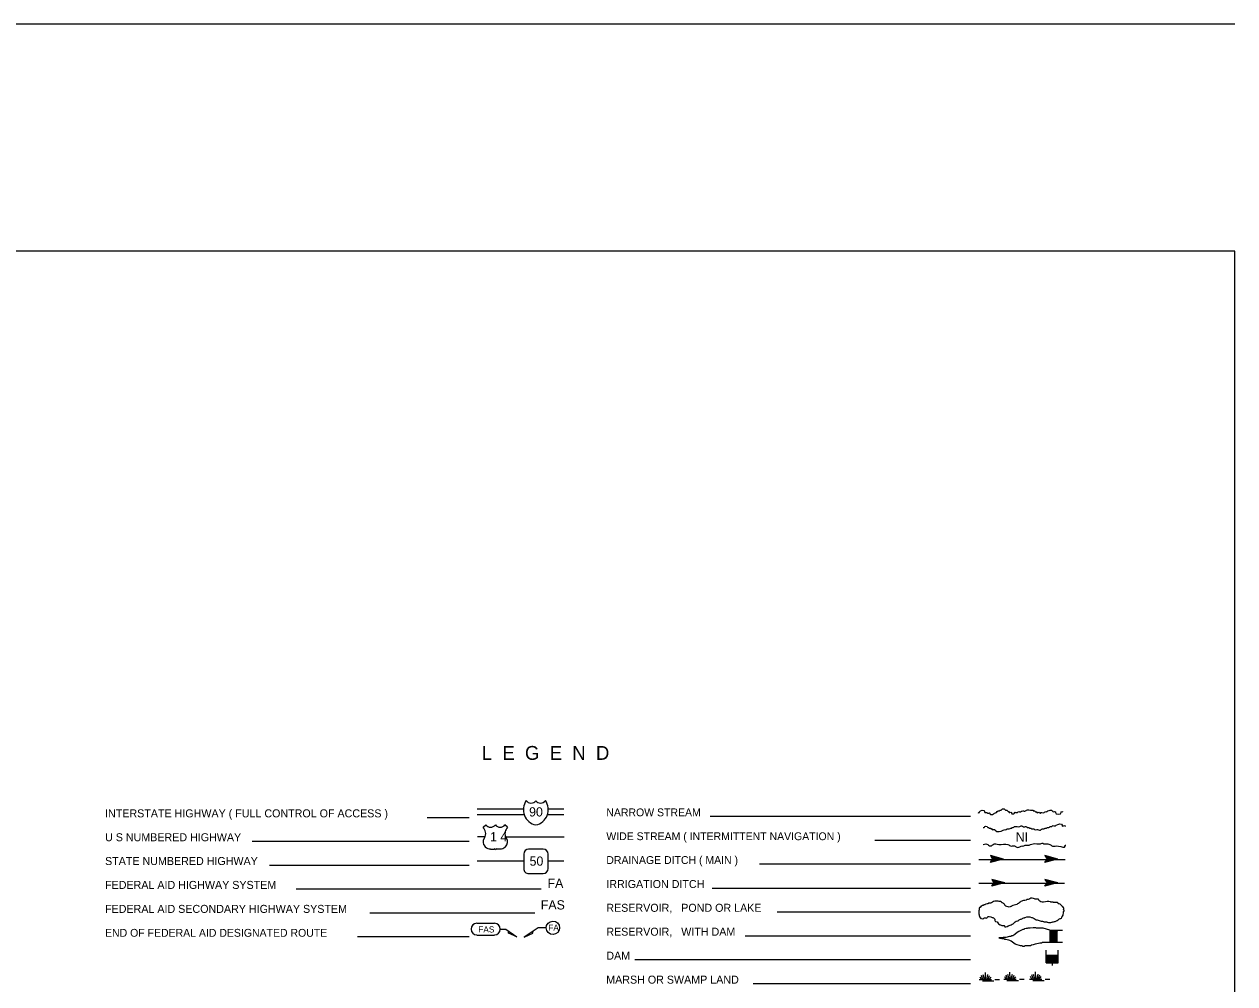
# Model space of a CAD drawing. Extents: x 694736 to 1905684, y 15795362 to 16274847.
# Drawn here: x 1676164 to 1741730, y 16035576 to 16087562 of the extents above; entities that cross this region are included whole.
import ezdxf

# ---------------------------------------------------------------- set-up
doc = ezdxf.new("R2010")
doc.units = 0
for name, color, linetype in [('L12', 7, 'Continuous'), ('L23', 7, 'Continuous'), ('L26', 7, 'Continuous')]:
    doc.layers.add(name, color=color, linetype=linetype)

msp = doc.modelspace()

# ---------------------------------------------------------------- linework, layer by layer
at = {"layer": 'L12'}
for p, q in [((1700701, 16045057), (1703204, 16045057)), ((1700701, 16044756), (1703236, 16044756)), ((1704508, 16044756), (1705395, 16044756)), ((1704545, 16045057), (1705395, 16045057)), ((1701129, 16043531), (1700712, 16043531)), ((1702238, 16043531), (1705401, 16043531)), ((1700701, 16042242), (1703225, 16042242)), ((1704535, 16042242), (1705395, 16042242))]:
    msp.add_line(p, q, dxfattribs=at)
at = {"layer": 'L23'}
for p, q in [((1741730, 16075269), (1470922, 16075268)), ((1741730, 15910617), (1741730, 16075269)), ((1697988, 16044592), (1700258, 16044592)), ((1701029, 16044059), (1701161, 16044191)), ((1702333, 16044059), (1702201, 16044191)), ((1713310, 16044650), (1727413, 16044650)), ((1701087, 16043473), (1701092, 16043483)), ((1701145, 16043800), (1701145, 16043800)), ((1702217, 16043790), (1702217, 16043811)), ((1702275, 16043473), (1702275, 16043473)), ((1688505, 16043298), (1700258, 16043298)), ((1701134, 16042997), (1701119, 16043008)), ((1701420, 16042876), (1701620, 16042876)), ((1701942, 16042876), (1701742, 16042876)), ((1702201, 16042982), (1702227, 16042998)), ((1704276, 16042865), (1703484, 16042865)), ((1722228, 16043357), (1727413, 16043357)), ((1703225, 16042601), (1703225, 16041815)), ((1704535, 16041815), (1704535, 16042601)), ((1727867, 16042316), (1732545, 16042316)), ((1729208, 16042332), (1728500, 16042517)), ((1728500, 16042517), (1728616, 16042332)), ((1729208, 16042332), (1728500, 16042142)), ((1728500, 16042142), (1728616, 16042332)), ((1729102, 16042316), (1728543, 16042174)), ((1729129, 16042343), (1728553, 16042485)), ((1729028, 16042327), (1728553, 16042190)), ((1729049, 16042343), (1728558, 16042464)), ((1728944, 16042316), (1728569, 16042232)), ((1728960, 16042343), (1728595, 16042432)), ((1728870, 16042327), (1728595, 16042269)), ((1728743, 16042316), (1728601, 16042285)), ((1728870, 16042348), (1728611, 16042390)), ((1729208, 16042332), (1728616, 16042332)), ((1728759, 16042343), (1728627, 16042364)), ((1728669, 16042343), (1728627, 16042348)), ((1728701, 16042316), (1728627, 16042316)), ((1728891, 16042332), (1728701, 16042332)), ((1728828, 16042332), (1728701, 16042332)), ((1732154, 16042332), (1731441, 16042517)), ((1731441, 16042517), (1731563, 16042332)), ((1732154, 16042332), (1731441, 16042142)), ((1731441, 16042142), (1731563, 16042332)), ((1732043, 16042316), (1731483, 16042174)), ((1732070, 16042343), (1731494, 16042485)), ((1731969, 16042327), (1731494, 16042190)), ((1731996, 16042343), (1731499, 16042464)), ((1731885, 16042316), (1731510, 16042232)), ((1731901, 16042343), (1731536, 16042432)), ((1731811, 16042327), (1731536, 16042269)), ((1731684, 16042316), (1731542, 16042285)), ((1731811, 16042348), (1731552, 16042390)), ((1732154, 16042332), (1731563, 16042332)), ((1731700, 16042343), (1731568, 16042364)), ((1731610, 16042343), (1731568, 16042348)), ((1731642, 16042316), (1731568, 16042316)), ((1731837, 16042332), (1731642, 16042332)), ((1731769, 16042332), (1731642, 16042332)), ((1689445, 16042010), (1700258, 16042010)), ((1703484, 16041551), (1704276, 16041551)), ((1715987, 16042068), (1727413, 16042068)), ((1727867, 16041023), (1732503, 16041023)), ((1729276, 16041049), (1728569, 16041234)), ((1728569, 16041234), (1728685, 16041049)), ((1729276, 16041049), (1728569, 16040859)), ((1728569, 16040859), (1728685, 16041049)), ((1729171, 16041033), (1728611, 16040891)), ((1729192, 16041060), (1728616, 16041202)), ((1729092, 16041044), (1728616, 16040906)), ((1729118, 16041060), (1728627, 16041181)), ((1729012, 16041033), (1728638, 16040949)), ((1729028, 16041060), (1728659, 16041149)), ((1728933, 16041044), (1728659, 16040980)), ((1728812, 16041033), (1728669, 16041002)), ((1728933, 16041065), (1728675, 16041107)), ((1729276, 16041049), (1728685, 16041049)), ((1728828, 16041060), (1728696, 16041081)), ((1728733, 16041060), (1728696, 16041065)), ((1728770, 16041033), (1728696, 16041033)), ((1728960, 16041049), (1728770, 16041049)), ((1728891, 16041049), (1728770, 16041049)), ((1732154, 16041049), (1731441, 16041234)), ((1731441, 16041234), (1731563, 16041049)), ((1732154, 16041049), (1731441, 16040859)), ((1731441, 16040859), (1731563, 16041049)), ((1732043, 16041033), (1731483, 16040891)), ((1732070, 16041060), (1731494, 16041202)), ((1731969, 16041044), (1731494, 16040906)), ((1731996, 16041060), (1731499, 16041181)), ((1731885, 16041033), (1731510, 16040949)), ((1731901, 16041060), (1731536, 16041149)), ((1731811, 16041044), (1731536, 16040980)), ((1731684, 16041033), (1731542, 16041002)), ((1731811, 16041065), (1731552, 16041107)), ((1732154, 16041049), (1731563, 16041049)), ((1731700, 16041060), (1731568, 16041081)), ((1731610, 16041060), (1731568, 16041065)), ((1731642, 16041033), (1731568, 16041033)), ((1731837, 16041049), (1731642, 16041049)), ((1731769, 16041049), (1731642, 16041049)), ((1690886, 16040716), (1704155, 16040716)), ((1713426, 16040764), (1727413, 16040764)), ((1694883, 16039423), (1703811, 16039423)), ((1700675, 16038858), (1701636, 16038858)), ((1716937, 16039476), (1727413, 16039476)), ((1700675, 16038219), (1701636, 16038219)), ((1715211, 16038182), (1727413, 16038182)), ((1731711, 16038472), (1732402, 16038472)), ((1731711, 16038472), (1732112, 16038076)), ((1731711, 16038441), (1732112, 16038039)), ((1731711, 16038409), (1732112, 16038008)), ((1731711, 16038367), (1732112, 16037965)), ((1731711, 16038335), (1732112, 16037934)), ((1731711, 16038298), (1732112, 16037902)), ((1731711, 16038266), (1732112, 16037865)), ((1731711, 16038224), (1732112, 16037823)), ((1731711, 16038192), (1732075, 16037823)), ((1731742, 16038472), (1732112, 16038108)), ((1731779, 16038472), (1732112, 16038150)), ((1731816, 16038472), (1732112, 16038192)), ((1731853, 16038472), (1732112, 16038224)), ((1731885, 16038472), (1732112, 16038256)), ((1731927, 16038472), (1732112, 16038293)), ((1731969, 16038472), (1732112, 16038335)), ((1732001, 16038472), (1732112, 16038367)), ((1732033, 16038472), (1732112, 16038398)), ((1732070, 16038472), (1732112, 16038435)), ((1694212, 16038134), (1700258, 16038134)), ((1731711, 16038155), (1732043, 16037823)), ((1731711, 16038118), (1732011, 16037823)), ((1731711, 16038076), (1731969, 16037823)), ((1731711, 16038039), (1731938, 16037823)), ((1731711, 16038008), (1731895, 16037823)), ((1731711, 16037976), (1731858, 16037823)), ((1731711, 16037934), (1731816, 16037823)), ((1731711, 16037902), (1731784, 16037823)), ((1731711, 16037865), (1731753, 16037823)), ((1731711, 16037833), (1731716, 16037823)), ((1732112, 16037823), (1732402, 16037823)), ((1709229, 16036883), (1727413, 16036883)), ((1731520, 16036714), (1731520, 16037406)), ((1731520, 16036714), (1731916, 16037115)), ((1731520, 16036751), (1731885, 16037115)), ((1731520, 16036783), (1731843, 16037115)), ((1731520, 16036825), (1731800, 16037115)), ((1731520, 16036856), (1731769, 16037115)), ((1731520, 16036893), (1731737, 16037115)), ((1731520, 16036930), (1731700, 16037115)), ((1731520, 16036973), (1731658, 16037115)), ((1731520, 16037010), (1731626, 16037115)), ((1731520, 16037041), (1731594, 16037115)), ((1731520, 16037073), (1731563, 16037115)), ((1731552, 16036714), (1731953, 16037115)), ((1731584, 16036714), (1731985, 16037115)), ((1731626, 16036714), (1732027, 16037115)), ((1731658, 16036714), (1732059, 16037115)), ((1731695, 16036714), (1732096, 16037115)), ((1731726, 16036714), (1732128, 16037115)), ((1731769, 16036714), (1732170, 16037115)), ((1731800, 16036714), (1732170, 16037084)), ((1731837, 16036714), (1732170, 16037052)), ((1731874, 16036714), (1732170, 16037015)), ((1731916, 16036714), (1732170, 16036973)), ((1731953, 16036714), (1732170, 16036941)), ((1731985, 16036714), (1732170, 16036899)), ((1732017, 16036714), (1732170, 16036867)), ((1732170, 16037115), (1732170, 16037406)), ((1730961, 16035843), (1730945, 16036218)), ((1731858, 16036566), (1731858, 16036714)), ((1732059, 16036714), (1732170, 16036825)), ((1732096, 16036714), (1732170, 16036793)), ((1732128, 16036714), (1732170, 16036756)), ((1732159, 16036714), (1732170, 16036724)), ((1715644, 16035584), (1727413, 16035584)), ((1727883, 16035806), (1728553, 16035806)), ((1728020, 16035806), (1727946, 16035943)), ((1728083, 16035816), (1728009, 16036033)), ((1728062, 16035732), (1728685, 16035732)), ((1728178, 16035816), (1728104, 16036059)), ((1728236, 16035816), (1728220, 16036191)), ((1728294, 16035816), (1728358, 16036075)), ((1728358, 16035800), (1728453, 16036033)), ((1728426, 16035816), (1728527, 16035943)), ((1728733, 16035806), (1728986, 16035806)), ((1729218, 16035827), (1729884, 16035827)), ((1729350, 16035827), (1729276, 16035959)), ((1729419, 16035832), (1729345, 16036049)), ((1729393, 16035748), (1730021, 16035748)), ((1729509, 16035832), (1729435, 16036075)), ((1729567, 16035832), (1729551, 16036207)), ((1729625, 16035832), (1729694, 16036091)), ((1729694, 16035816), (1729783, 16036049)), ((1729762, 16035832), (1729863, 16035959)), ((1730068, 16035827), (1730317, 16035827)), ((1730612, 16035832), (1731278, 16035832)), ((1730744, 16035832), (1730670, 16035964)), ((1730808, 16035843), (1730734, 16036059)), ((1730787, 16035758), (1731410, 16035758)), ((1730903, 16035843), (1730829, 16036080)), ((1731019, 16035843), (1731087, 16036101)), ((1731087, 16035827), (1731177, 16036059)), ((1731151, 16035843), (1731251, 16035964)), ((1731462, 16035832), (1731711, 16035832))]:
    msp.add_line(p, q, dxfattribs=at)
for points in [[(1701953, 16038530), (1702254, 16038541), (1702850, 16038118), (1702396, 16038324), (1702396, 16038441)], [(1704429, 16038610), (1703996, 16038610), (1703246, 16038108), (1703716, 16038314), (1703727, 16038441)], [(1731711, 16038472), (1731351, 16038583), (1730992, 16038583), (1730950, 16038610), (1730808, 16038610), (1730644, 16038583), (1730528, 16038583), (1730486, 16038567), (1730427, 16038567), (1730343, 16038551), (1730301, 16038525), (1730259, 16038525), (1730100, 16038451), (1730042, 16038409), (1730021, 16038409), (1729984, 16038367), (1729958, 16038367), (1729820, 16038240), (1729704, 16038182), (1729678, 16038166), (1729635, 16038166), (1729604, 16038140), (1729535, 16038140), (1729335, 16038082), (1729192, 16038082), (1729176, 16038066), (1729092, 16038066), (1728954, 16038066), (1728976, 16038066), (1729012, 16038039), (1729092, 16038039), (1729118, 16038023), (1729234, 16038023), (1729261, 16037997), (1729292, 16037997), (1729335, 16037997), (1729477, 16037965), (1729620, 16037902), (1729841, 16037744), (1729878, 16037717), (1730100, 16037643), (1730200, 16037643), (1730259, 16037617), (1730327, 16037617), (1730385, 16037643), (1730670, 16037659), (1730713, 16037680), (1730829, 16037701), (1730929, 16037744), (1731167, 16037802), (1731267, 16037802), (1731309, 16037823), (1731452, 16037823), (1731494, 16037839), (1731716, 16037839)], [(1731711, 16038472), (1731711, 16037833)], [(1731711, 16037833), (1731711, 16037823), (1732112, 16037823), (1732112, 16038472)], [(1732159, 16036714), (1732170, 16036714), (1732170, 16037115), (1731520, 16037115)], [(1731520, 16036714), (1732159, 16036714)]]:
    msp.add_lwpolyline(points, dxfattribs=at)
for centre, radius, start, end in [((1704047, 16045012), 849, 145.14312, 258.09316), ((1703613, 16045697), 328, 217.37591, 322.23762), ((1704134, 16045697), 328, 217.76666, 322.62838), ((1703700, 16045012), 849, 281.91113, 34.86116), ((1701419, 16044374), 317, 215.68703, 325.8092), ((1701944, 16044374), 317, 214.19569, 324.65779), ((1701360, 16043262), 344, 141.56593, 226.89454), ((1700524, 16043663), 637, 12.29087, 38.41087), ((1700776, 16043697), 384, 326.08664, 14.91322), ((1702587, 16043697), 384, 166.75048, 215.18625), ((1702839, 16043663), 637, 141.59322, 166.93701), ((1702003, 16043262), 344, 310.34092, 38.29471), ((1701420, 16043273), 394, 224.02499, 270.00208), ((1701617, 16042814), 65.6, 10.37181, 90.00214), ((1701746, 16042814), 65.6, 90.00214, 169.63251), ((1701943, 16043273), 394, 270.00214, 311.99099), ((1703486, 16042602), 263, 90.00214, 180.00214), ((1704273, 16042602), 263, 0.00214, 90.00214), ((1703486, 16041814), 263, 180.00214, 270.00214), ((1704273, 16041814), 263, 270.00214, 0.00214), ((1700681, 16038537), 317, 90.00149, 270.00149), ((1701631, 16038537), 317, 270.00149, 90.00149)]:
    msp.add_arc(centre, radius, start, end, dxfattribs=at)
msp.add_ellipse((1704798, 16038608), major_axis=(-8, 363), ratio=0.999925, dxfattribs=at)
for points in [[(1727819, 16044856), (1727904, 16044856), (1727904, 16044898), (1728184, 16044898), (1728184, 16044856), (1728300, 16044856), (1728342, 16044819), (1728469, 16044819), (1728469, 16044782), (1728669, 16044782), (1728712, 16044819), (1728828, 16044856), (1728912, 16044941), (1728954, 16044941), (1728991, 16044941), (1729028, 16044983), (1729071, 16044983), (1729108, 16045025), (1729276, 16045025), (1729308, 16044983), (1729393, 16044983), (1729477, 16044898), (1729519, 16044898), (1729519, 16044856), (1729551, 16044856), (1729635, 16044856), (1729635, 16044819), (1729794, 16044819), (1729794, 16044856), (1729958, 16044856), (1730000, 16044898), (1730079, 16044898), (1730116, 16044898), (1730243, 16044941), (1730401, 16044941), (1730443, 16044983), (1730760, 16044983), (1730802, 16044983), (1730802, 16044941), (1730887, 16044941), (1730929, 16044898), (1731003, 16044898), (1731003, 16044856), (1731167, 16044856), (1731167, 16044819), (1731209, 16044819), (1731251, 16044856), (1731283, 16044856), (1731410, 16044856), (1731452, 16044898), (1731526, 16044898), (1731610, 16044941), (1731853, 16044941), (1731895, 16044898), (1732011, 16044898), (1732011, 16044856), (1732334, 16044856), (1732334, 16044898), (1732418, 16044898)], [(1728110, 16044048), (1728152, 16044048), (1728184, 16044091), (1728310, 16044091), (1728352, 16044048), (1728395, 16044048), (1728426, 16044006), (1728511, 16044006), (1728511, 16043969), (1728595, 16043969), (1728595, 16043927), (1728638, 16043927), (1728712, 16043927), (1728754, 16043890), (1729192, 16043890), (1729276, 16043927), (1729361, 16043927), (1729403, 16043969), (1729519, 16043969), (1729604, 16044006), (1729646, 16044006), (1729678, 16044048), (1729720, 16044048), (1729799, 16044091), (1730084, 16044091), (1730158, 16044133), (1730200, 16044133), (1730243, 16044091), (1730401, 16044091), (1730443, 16044091), (1730486, 16044048), (1730570, 16044048), (1730612, 16044006), (1730686, 16044006), (1730728, 16043969), (1730850, 16043969), (1730887, 16043927), (1731008, 16043927), (1731051, 16043927), (1731251, 16043927), (1731293, 16043969), (1731410, 16043969), (1731452, 16044006), (1731536, 16044006), (1731579, 16044048), (1731652, 16044048), (1731737, 16044091), (1731779, 16044091), (1731816, 16044091), (1731858, 16044133), (1732017, 16044133), (1732059, 16044164), (1732376, 16044164), (1732376, 16044133), (1732460, 16044133), (1732545, 16044133), (1732545, 16044091)], [(1728110, 16043124), (1728352, 16043124), (1728395, 16043082), (1728595, 16043082), (1728638, 16043124), (1728954, 16043124), (1729435, 16043124), (1729646, 16043040), (1729841, 16043040), (1729884, 16042997), (1730084, 16042997), (1730158, 16043040), (1730243, 16043040), (1730369, 16043082), (1730528, 16043082), (1730808, 16043166), (1731209, 16043166), (1731293, 16043198), (1731336, 16043198), (1731378, 16043166), (1731536, 16043166), (1731779, 16043082), (1731858, 16043040), (1732175, 16043040), (1732545, 16043040), (1732545, 16043082), (1732587, 16043082)], [(1728595, 16039175), (1728653, 16039148), (1728733, 16039074), (1728733, 16039006), (1728770, 16038947), (1728796, 16038947), (1728991, 16038789), (1729034, 16038768), (1729118, 16038726), (1729261, 16038710), (1729261, 16038689), (1729461, 16038710), (1729504, 16038726), (1729720, 16038831), (1729958, 16038990), (1730021, 16039006), (1730058, 16039048), (1730200, 16039090), (1730259, 16039132), (1730343, 16039148), (1730385, 16039175), (1730713, 16039175), (1730871, 16039106), (1730966, 16039048), (1731024, 16039032), (1731235, 16038969), (1731378, 16038947), (1731410, 16038932), (1731536, 16038932), (1731594, 16038911), (1731816, 16038911), (1731874, 16038932), (1731959, 16038947), (1732033, 16038969), (1732117, 16039006), (1732275, 16039106), (1732302, 16039106), (1732360, 16039175), (1732376, 16039233), (1732402, 16039248), (1732444, 16039333), (1732460, 16039476), (1732487, 16039560), (1732460, 16039592), (1732460, 16039697), (1732444, 16039697), (1732444, 16039718), (1732402, 16039755), (1732376, 16039776), (1732302, 16039856), (1732217, 16039914), (1732175, 16039914), (1732159, 16039940), (1731975, 16039977), (1731938, 16039977), (1731895, 16039998), (1731795, 16039998), (1731753, 16040014), (1731378, 16039998), (1731124, 16040114), (1731109, 16040141), (1731051, 16040157), (1730950, 16040157), (1730887, 16040183), (1730628, 16040183), (1730586, 16040157), (1730501, 16040141), (1730470, 16040141), (1730427, 16040114), (1730285, 16040083), (1730100, 16039998), (1729921, 16039877), (1729635, 16039776), (1729604, 16039755), (1729393, 16039755), (1729292, 16039819), (1729276, 16039856), (1729218, 16039914), (1729150, 16039956), (1729118, 16039977), (1729092, 16039998), (1728976, 16040041), (1728854, 16040056), (1728611, 16039998), (1728469, 16039940), (1728384, 16039940), (1728368, 16039914), (1728252, 16039898), (1728184, 16039856), (1728141, 16039856), (1728125, 16039835), (1728083, 16039819), (1728041, 16039819), (1728009, 16039776), (1727983, 16039776), (1727967, 16039734), (1727925, 16039718)], [(1727925, 16039718), (1727925, 16039697), (1727904, 16039697), (1727883, 16039560), (1727867, 16039518), (1727867, 16039375), (1727867, 16039333), (1727883, 16039333), (1727883, 16039248), (1727904, 16039233), (1727904, 16039206), (1727925, 16039206), (1727925, 16039175), (1727946, 16039148), (1727967, 16039148), (1727983, 16039132), (1727983, 16039106), (1728009, 16039106), (1728125, 16039106), (1728141, 16039132), (1728310, 16039148), (1728326, 16039175), (1728595, 16039175)]]:
    msp.add_spline(points, degree=3, dxfattribs=at)
at = {"layer": 'L26'}
msp.add_line((1741730, 16087562), (1469441, 16087562), dxfattribs=at)

# ---------------------------------------------------------------- texts
at = {"layer": 'L23'}
for s, height, p in [('L  E  G  E  N  D', 749.98, (1700944, 16047708)), ('INTERSTATE HIGHWAY ( FULL CONTROL OF ACCESS )', 433.31, (1680543, 16044592)), ('90', 500, (1703510, 16044640)), ('NARROW STREAM', 425.01, (1707692, 16044650)), ('U S NUMBERED HIGHWAY', 433.31, (1680543, 16043298)), ('1 4', 500, (1701394, 16043291)), ('WIDE STREAM ( INTERMITTENT NAVIGATION )', 425.01, (1707692, 16043357)), ('NI', 500, (1729868, 16043277)), ('STATE NUMBERED HIGHWAY', 433.31, (1680543, 16042010)), ('50', 500, (1703537, 16041973)), ('DRAINAGE DITCH ( MAIN )', 425.01, (1707692, 16042068)), ('FEDERAL AID HIGHWAY SYSTEM', 433.31, (1680543, 16040716)), ('FA', 500, (1704508, 16040774)), ('IRRIGATION DITCH', 433.31, (1707692, 16040764)), ('FEDERAL AID SECONDARY HIGHWAY SYSTEM', 433.31, (1680543, 16039417)), ('FAS', 500, (1704144, 16039602)), ('RESERVOIR,   POND OR LAKE', 433.31, (1707692, 16039476)), ('END OF FEDERAL AID DESIGNATED ROUTE', 425.01, (1680543, 16038124)), ('FA', 333.3, (1704550, 16038451)), ('RESERVOIR,   WITH DAM', 433.31, (1707692, 16038182)), ('DAM', 433.3, (1707692, 16036883)), ('MARSH OR SWAMP LAND', 433.31, (1707687, 16035584))]:
    msp.add_text(s, height=height, dxfattribs=at).set_placement(p)
msp.add_text('FAS', height=333.3, rotation=0.00149, dxfattribs=at).set_placement((1700759, 16038356))

doc.saveas('drawing.dxf')
